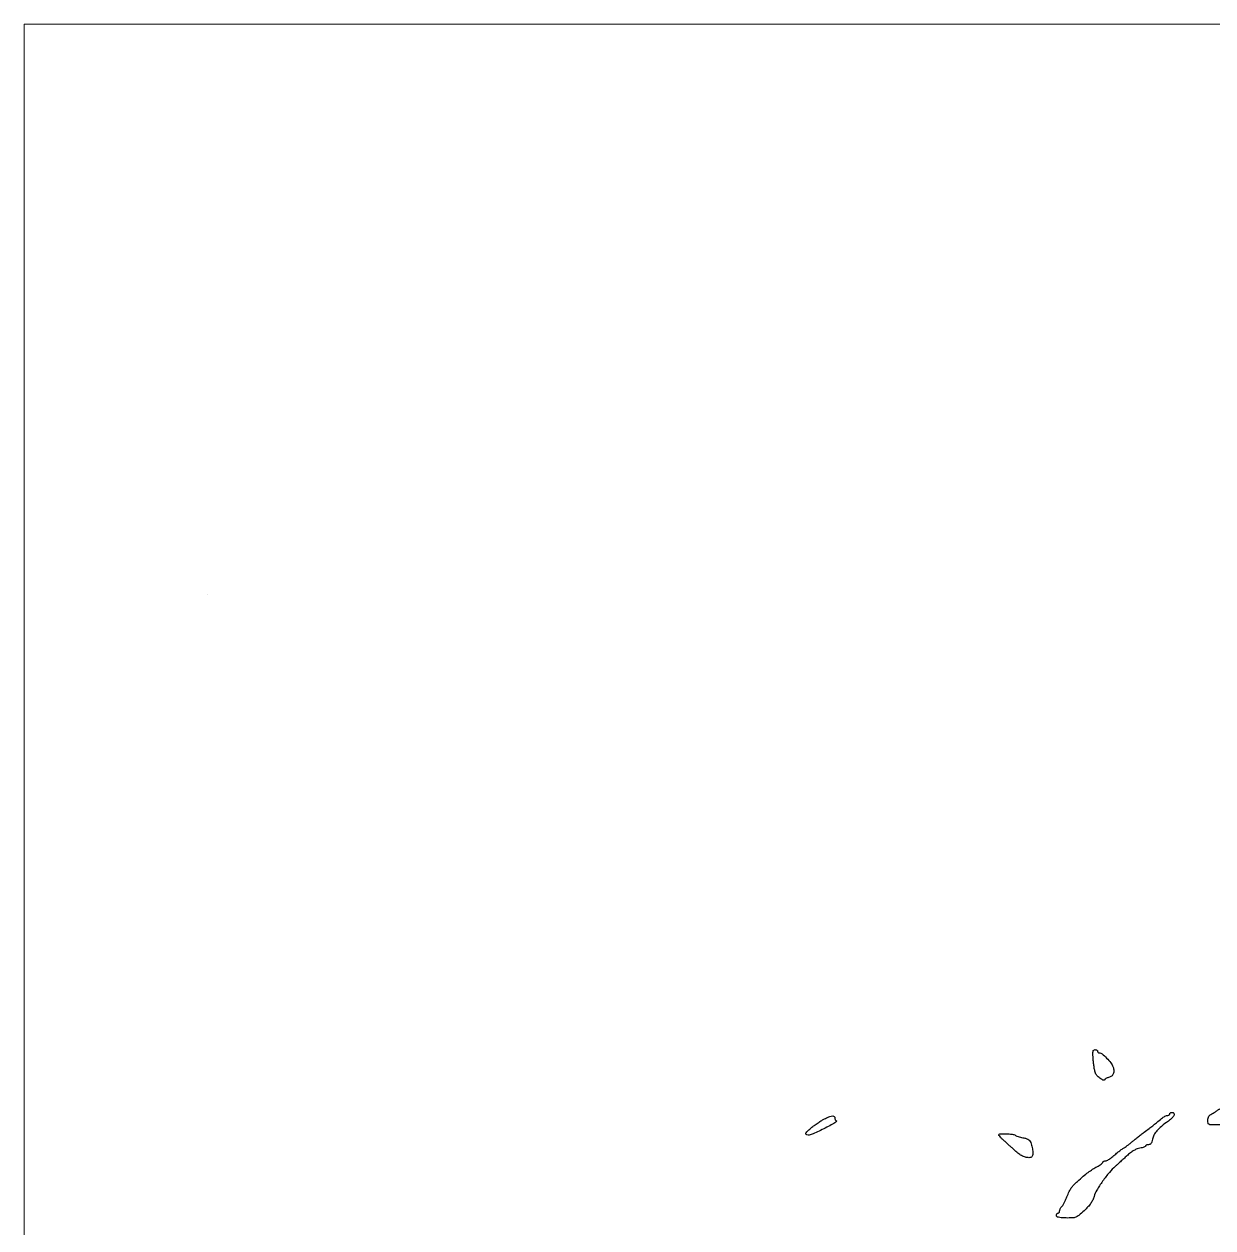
# Model space of a CAD drawing. Header units: millimetres. Extents: x -15 to 210, y 57 to 241.
# Drawn here: x -14.9 to 81.6, y 142.9 to 240.5 of the extents above; entities that cross this region are included whole.
import ezdxf

# ---------------------------------------------------------------- set-up
doc = ezdxf.new("R2010")
doc.units = ezdxf.units.MM
doc.header["$MEASUREMENT"] = 0
doc.layers.add('Ebene 1', color=7, linetype='Continuous', lineweight=0)

msp = doc.modelspace()

# ---------------------------------------------------------------- linework, layer by layer
at = {"layer": 'Ebene 1', "color": 18, "lineweight": 35, "true_color": 0x000000}
msp.add_line((0, 194.266), (0, 194.266), dxfattribs=at)
at = {"layer": 'Ebene 1', "color": 18, "lineweight": 0, "true_color": 0x000000}
msp.add_open_spline([(-14.877, 240.516), (60.05, 240.516), (134.976, 240.516), (209.903, 240.516), (209.903, 179.185), (209.903, 117.854), (209.903, 56.523), (134.976, 56.523), (60.05, 56.523), (-14.877, 56.523), (-14.877, 117.854), (-14.877, 179.185), (-14.877, 240.516)], degree=3, knots=[0, 0, 0, 0, 1, 1, 1, 2, 2, 2, 3, 3, 3, 4, 4, 4, 4], dxfattribs=at)
at = {"layer": 'Ebene 1', "color": 18, "lineweight": 25, "true_color": 0x000000}
for points, knots in [([(92.849, 162.642), (92.835, 162.628), (92.823, 162.612), (92.813, 162.595), (92.801, 162.573), (92.791, 162.549), (92.783, 162.526), (92.774, 162.5), (92.766, 162.473), (92.761, 162.447), (92.756, 162.421), (92.753, 162.396), (92.753, 162.37), (92.75, 162.26), (92.714, 162.154), (92.65, 162.065), (92.492, 161.847), (92.328, 161.634), (92.158, 161.425), (91.988, 161.216), (91.811, 161.013), (91.626, 160.816), (91.517, 160.7), (91.391, 160.602), (91.252, 160.525), (91.153, 160.47), (91.058, 160.408), (90.968, 160.339), (90.857, 160.253), (90.749, 160.162), (90.646, 160.068), (90.503, 159.937), (90.363, 159.803), (90.228, 159.665), (90.022, 159.456), (89.819, 159.246), (89.617, 159.034), (89.415, 158.821), (89.207, 158.614), (88.994, 158.413), (88.675, 158.111), (88.354, 157.812), (88.03, 157.516), (87.678, 157.195), (87.326, 156.874), (86.973, 156.553), (86.942, 156.524), (86.9, 156.508), (86.857, 156.509), (86.817, 156.51), (86.779, 156.497), (86.748, 156.473), (86.615, 156.365), (86.482, 156.256), (86.35, 156.146), (86.22, 156.037), (86.092, 155.925), (85.966, 155.811), (85.873, 155.726), (85.785, 155.636), (85.701, 155.542), (85.547, 155.37), (85.387, 155.204), (85.22, 155.044), (84.934, 154.768), (84.645, 154.495), (84.354, 154.223), (84.034, 153.926), (83.715, 153.628), (83.394, 153.332), (83.364, 153.304), (83.325, 153.289), (83.284, 153.29), (83.262, 153.29), (83.241, 153.284), (83.223, 153.272), (83.18, 153.244), (83.137, 153.214), (83.095, 153.182), (83.044, 153.144), (82.994, 153.104), (82.946, 153.063), (82.893, 153.016), (82.84, 152.969), (82.789, 152.92), (82.738, 152.871), (82.684, 152.823), (82.628, 152.778), (82.575, 152.736), (82.52, 152.696), (82.463, 152.659), (82.416, 152.628), (82.367, 152.599), (82.317, 152.573), (82.289, 152.559), (82.258, 152.551), (82.226, 152.552), (82.2, 152.553), (82.174, 152.55), (82.148, 152.544), (82.118, 152.536), (82.089, 152.526), (82.06, 152.514), (82.03, 152.502), (82.002, 152.487), (81.975, 152.47), (81.95, 152.455), (81.927, 152.438), (81.906, 152.418), (81.883, 152.395), (81.857, 152.374), (81.83, 152.355), (81.793, 152.328), (81.755, 152.303), (81.716, 152.278), (81.674, 152.252), (81.631, 152.227), (81.588, 152.202), (81.547, 152.18), (81.505, 152.158), (81.462, 152.138), (81.413, 152.115), (81.367, 152.086), (81.325, 152.052), (81.287, 152.021), (81.256, 151.984), (81.231, 151.942), (81.205, 151.899), (81.186, 151.851), (81.176, 151.802), (81.163, 151.742), (81.156, 151.681), (81.155, 151.621), (81.153, 151.544), (81.157, 151.468), (81.167, 151.392), (81.173, 151.351), (81.196, 151.315), (81.231, 151.293), (81.274, 151.267), (81.322, 151.252), (81.372, 151.25), (81.506, 151.244), (81.639, 151.24), (81.773, 151.239), (81.857, 151.239), (81.941, 151.241), (82.024, 151.248), (82.096, 151.253), (82.167, 151.263), (82.237, 151.278), (82.29, 151.289), (82.343, 151.305), (82.395, 151.324), (82.422, 151.334), (82.443, 151.355), (82.453, 151.383), (82.46, 151.403), (82.47, 151.422), (82.482, 151.439), (82.495, 151.457), (82.509, 151.473), (82.526, 151.486), (82.541, 151.499), (82.558, 151.51), (82.576, 151.518), (82.591, 151.525), (82.608, 151.528), (82.625, 151.528), (82.65, 151.527), (82.674, 151.532), (82.697, 151.542), (82.751, 151.565), (82.805, 151.59), (82.859, 151.616), (82.923, 151.647), (82.987, 151.68), (83.049, 151.714), (83.118, 151.752), (83.186, 151.791), (83.253, 151.831), (83.321, 151.872), (83.389, 151.911), (83.458, 151.948), (83.521, 151.983), (83.585, 152.015), (83.651, 152.046), (83.705, 152.072), (83.759, 152.096), (83.815, 152.12), (83.839, 152.13), (83.865, 152.135), (83.891, 152.134), (83.968, 152.132), (84.045, 152.146), (84.118, 152.173), (84.264, 152.228), (84.408, 152.287), (84.551, 152.35), (84.697, 152.415), (84.843, 152.482), (84.988, 152.552), (85.024, 152.57), (85.047, 152.606), (85.048, 152.646), (85.048, 152.659), (85.052, 152.672), (85.06, 152.683), (85.068, 152.695), (85.078, 152.705), (85.09, 152.713), (85.104, 152.723), (85.12, 152.729), (85.136, 152.734), (85.154, 152.738), (85.172, 152.74), (85.19, 152.74), (85.294, 152.737), (85.397, 152.756), (85.494, 152.795), (85.753, 152.898), (86.009, 153.006), (86.264, 153.117), (86.517, 153.227), (86.767, 153.342), (87.016, 153.462), (87.132, 153.518), (87.239, 153.59), (87.335, 153.677), (87.366, 153.705), (87.398, 153.732), (87.431, 153.759), (87.486, 153.802), (87.54, 153.844), (87.596, 153.887), (87.659, 153.935), (87.722, 153.983), (87.786, 154.03), (87.851, 154.077), (87.915, 154.124), (87.98, 154.17), (88.047, 154.218), (88.114, 154.267), (88.18, 154.316), (88.25, 154.368), (88.32, 154.421), (88.39, 154.474), (88.453, 154.523), (88.517, 154.572), (88.58, 154.622), (88.624, 154.658), (88.668, 154.694), (88.711, 154.732), (88.754, 154.769), (88.798, 154.803), (88.844, 154.836), (88.907, 154.881), (88.971, 154.924), (89.036, 154.966), (89.106, 155.012), (89.177, 155.056), (89.248, 155.099), (89.315, 155.139), (89.383, 155.178), (89.452, 155.215), (89.514, 155.248), (89.576, 155.283), (89.636, 155.32), (89.69, 155.352), (89.742, 155.386), (89.793, 155.423), (89.833, 155.452), (89.873, 155.483), (89.912, 155.515), (89.927, 155.526), (89.935, 155.544), (89.935, 155.562), (89.936, 155.578), (89.943, 155.592), (89.956, 155.601), (89.98, 155.618), (90.005, 155.633), (90.031, 155.647), (90.064, 155.664), (90.099, 155.678), (90.134, 155.69), (90.174, 155.703), (90.215, 155.715), (90.256, 155.724), (90.298, 155.734), (90.339, 155.746), (90.379, 155.761), (90.415, 155.775), (90.449, 155.792), (90.482, 155.812), (90.509, 155.828), (90.533, 155.847), (90.555, 155.868), (90.569, 155.882), (90.578, 155.901), (90.578, 155.921), (90.578, 155.938), (90.584, 155.955), (90.595, 155.968), (90.607, 155.984), (90.623, 155.998), (90.64, 156.008), (90.661, 156.02), (90.684, 156.028), (90.707, 156.033), (90.733, 156.039), (90.759, 156.042), (90.786, 156.041), (90.825, 156.04), (90.865, 156.048), (90.901, 156.064), (90.973, 156.096), (91.044, 156.13), (91.114, 156.166), (91.198, 156.21), (91.281, 156.257), (91.362, 156.307), (91.448, 156.36), (91.533, 156.416), (91.616, 156.474), (91.726, 156.551), (91.832, 156.632), (91.935, 156.717), (92.008, 156.777), (92.074, 156.844), (92.133, 156.918), (92.182, 156.981), (92.223, 157.05), (92.254, 157.125), (92.288, 157.206), (92.314, 157.291), (92.33, 157.378), (92.345, 157.454), (92.361, 157.53), (92.378, 157.605), (92.402, 157.708), (92.426, 157.809), (92.452, 157.911), (92.479, 158.021), (92.507, 158.13), (92.536, 158.238), (92.563, 158.339), (92.59, 158.438), (92.619, 158.538), (92.648, 158.639), (92.677, 158.74), (92.706, 158.84), (92.739, 158.952), (92.771, 159.064), (92.803, 159.176), (92.833, 159.282), (92.864, 159.388), (92.894, 159.494), (92.917, 159.574), (92.94, 159.655), (92.963, 159.736), (92.999, 159.861), (93.038, 159.985), (93.079, 160.108), (93.118, 160.221), (93.159, 160.333), (93.204, 160.444), (93.254, 160.564), (93.306, 160.683), (93.362, 160.801), (93.433, 160.95), (93.506, 161.098), (93.581, 161.245), (93.61, 161.303), (93.634, 161.363), (93.652, 161.426), (93.674, 161.503), (93.692, 161.581), (93.707, 161.66), (93.722, 161.742), (93.732, 161.825), (93.739, 161.907), (93.745, 161.981), (93.746, 162.056), (93.741, 162.13), (93.735, 162.229), (93.725, 162.327), (93.711, 162.426), (93.704, 162.476), (93.685, 162.524), (93.654, 162.564), (93.627, 162.601), (93.588, 162.627), (93.544, 162.64), (93.473, 162.661), (93.4, 162.675), (93.326, 162.684), (93.275, 162.69), (93.224, 162.694), (93.172, 162.695), (93.124, 162.697), (93.076, 162.695), (93.028, 162.691), (92.988, 162.687), (92.948, 162.682), (92.909, 162.673), (92.887, 162.669), (92.866, 162.658), (92.849, 162.642)], [0, 0, 0, 0, 1, 1, 1, 2, 2, 2, 3, 3, 3, 4, 4, 4, 5, 5, 5, 6, 6, 6, 7, 7, 7, 8, 8, 8, 9, 9, 9, 10, 10, 10, 11, 11, 11, 12, 12, 12, 13, 13, 13, 14, 14, 14, 15, 15, 15, 16, 16, 16, 17, 17, 17, 18, 18, 18, 19, 19, 19, 20, 20, 20, 21, 21, 21, 22, 22, 22, 23, 23, 23, 24, 24, 24, 25, 25, 25, 26, 26, 26, 27, 27, 27, 28, 28, 28, 29, 29, 29, 30, 30, 30, 31, 31, 31, 32, 32, 32, 33, 33, 33, 34, 34, 34, 35, 35, 35, 36, 36, 36, 37, 37, 37, 38, 38, 38, 39, 39, 39, 40, 40, 40, 41, 41, 41, 42, 42, 42, 43, 43, 43, 44, 44, 44, 45, 45, 45, 46, 46, 46, 47, 47, 47, 48, 48, 48, 49, 49, 49, 50, 50, 50, 51, 51, 51, 52, 52, 52, 53, 53, 53, 54, 54, 54, 55, 55, 55, 56, 56, 56, 57, 57, 57, 58, 58, 58, 59, 59, 59, 60, 60, 60, 61, 61, 61, 62, 62, 62, 63, 63, 63, 64, 64, 64, 65, 65, 65, 66, 66, 66, 67, 67, 67, 68, 68, 68, 69, 69, 69, 70, 70, 70, 71, 71, 71, 72, 72, 72, 73, 73, 73, 74, 74, 74, 75, 75, 75, 76, 76, 76, 77, 77, 77, 78, 78, 78, 79, 79, 79, 80, 80, 80, 81, 81, 81, 82, 82, 82, 83, 83, 83, 84, 84, 84, 85, 85, 85, 86, 86, 86, 87, 87, 87, 88, 88, 88, 89, 89, 89, 90, 90, 90, 91, 91, 91, 92, 92, 92, 93, 93, 93, 94, 94, 94, 95, 95, 95, 96, 96, 96, 97, 97, 97, 98, 98, 98, 99, 99, 99, 100, 100, 100, 101, 101, 101, 102, 102, 102, 103, 103, 103, 104, 104, 104, 105, 105, 105, 106, 106, 106, 107, 107, 107, 108, 108, 108, 109, 109, 109, 110, 110, 110, 111, 111, 111, 112, 112, 112, 113, 113, 113, 114, 114, 114, 115, 115, 115, 116, 116, 116, 117, 117, 117, 118, 118, 118, 119, 119, 119, 120, 120, 120, 121, 121, 121, 122, 122, 122, 123, 123, 123, 124, 124, 124, 125, 125, 125, 126, 126, 126, 127, 127, 127, 128, 128, 128, 129, 129, 129, 130, 130, 130, 131, 131, 131, 132, 132, 132, 133, 133, 133, 134, 134, 134, 135, 135, 135, 136, 136, 136, 136]), ([(71.849, 156.548), (71.857, 156.438), (71.867, 156.327), (71.881, 156.217), (71.894, 156.107), (71.91, 155.998), (71.928, 155.889), (71.944, 155.793), (71.963, 155.699), (71.984, 155.604), (71.997, 155.546), (72.015, 155.489), (72.039, 155.434), (72.075, 155.35), (72.126, 155.274), (72.191, 155.21), (72.274, 155.128), (72.364, 155.053), (72.46, 154.987), (72.536, 154.935), (72.617, 154.892), (72.703, 154.86), (72.736, 154.848), (72.773, 154.865), (72.785, 154.898), (72.788, 154.904), (72.789, 154.911), (72.789, 154.918), (72.79, 154.935), (72.797, 154.951), (72.811, 154.962), (72.833, 154.981), (72.857, 154.997), (72.882, 155.011), (72.914, 155.028), (72.948, 155.044), (72.983, 155.056), (73.022, 155.07), (73.062, 155.081), (73.102, 155.09), (73.185, 155.109), (73.264, 155.146), (73.332, 155.198), (73.396, 155.247), (73.446, 155.312), (73.478, 155.386), (73.512, 155.466), (73.527, 155.553), (73.523, 155.641), (73.517, 155.741), (73.497, 155.841), (73.462, 155.935), (73.418, 156.056), (73.356, 156.17), (73.278, 156.273), (73.174, 156.41), (73.061, 156.542), (72.94, 156.665), (72.824, 156.784), (72.702, 156.895), (72.574, 157), (72.507, 157.055), (72.423, 157.086), (72.336, 157.088), (72.318, 157.088), (72.301, 157.092), (72.285, 157.099), (72.27, 157.105), (72.255, 157.115), (72.243, 157.127), (72.231, 157.139), (72.222, 157.153), (72.215, 157.169), (72.209, 157.184), (72.206, 157.201), (72.206, 157.218), (72.207, 157.235), (72.201, 157.252), (72.191, 157.266), (72.179, 157.283), (72.164, 157.297), (72.147, 157.309), (72.126, 157.322), (72.104, 157.332), (72.08, 157.338), (72.054, 157.345), (72.027, 157.348), (72, 157.349), (71.962, 157.35), (71.925, 157.336), (71.896, 157.311), (71.867, 157.285), (71.846, 157.249), (71.839, 157.21), (71.826, 157.141), (71.821, 157.07), (71.824, 157), (71.83, 156.849), (71.838, 156.699), (71.849, 156.548)], [0, 0, 0, 0, 1, 1, 1, 2, 2, 2, 3, 3, 3, 4, 4, 4, 5, 5, 5, 6, 6, 6, 7, 7, 7, 8, 8, 8, 9, 9, 9, 10, 10, 10, 11, 11, 11, 12, 12, 12, 13, 13, 13, 14, 14, 14, 15, 15, 15, 16, 16, 16, 17, 17, 17, 18, 18, 18, 19, 19, 19, 20, 20, 20, 21, 21, 21, 22, 22, 22, 23, 23, 23, 24, 24, 24, 25, 25, 25, 26, 26, 26, 27, 27, 27, 28, 28, 28, 29, 29, 29, 30, 30, 30, 31, 31, 31, 32, 32, 32, 33, 33, 33, 33]), ([(50.122, 151.774), (50.046, 151.74), (49.973, 151.702), (49.902, 151.659), (49.804, 151.6), (49.708, 151.539), (49.613, 151.475), (49.509, 151.406), (49.407, 151.335), (49.307, 151.262), (49.213, 151.193), (49.122, 151.122), (49.032, 151.048), (48.918, 150.954), (48.805, 150.859), (48.694, 150.762), (48.643, 150.717), (48.598, 150.666), (48.56, 150.61), (48.54, 150.581), (48.536, 150.545), (48.548, 150.513), (48.56, 150.479), (48.586, 150.452), (48.619, 150.439), (48.683, 150.413), (48.752, 150.407), (48.819, 150.421), (48.923, 150.444), (49.024, 150.475), (49.122, 150.515), (49.29, 150.582), (49.454, 150.656), (49.615, 150.737), (49.946, 150.903), (50.275, 151.071), (50.604, 151.24), (50.673, 151.276), (50.741, 151.314), (50.808, 151.354), (50.859, 151.385), (50.909, 151.419), (50.956, 151.457), (50.985, 151.48), (51.012, 151.507), (51.035, 151.536), (51.044, 151.547), (51.042, 151.563), (51.031, 151.571), (51.029, 151.573), (51.026, 151.574), (51.024, 151.575), (51.005, 151.582), (50.987, 151.593), (50.972, 151.607), (50.956, 151.624), (50.941, 151.642), (50.93, 151.662), (50.917, 151.684), (50.908, 151.707), (50.901, 151.731), (50.895, 151.755), (50.892, 151.779), (50.893, 151.804), (50.894, 151.849), (50.876, 151.893), (50.843, 151.925), (50.81, 151.957), (50.766, 151.974), (50.72, 151.972), (50.642, 151.969), (50.565, 151.954), (50.492, 151.927), (50.367, 151.88), (50.243, 151.829), (50.122, 151.774)], [0, 0, 0, 0, 1, 1, 1, 2, 2, 2, 3, 3, 3, 4, 4, 4, 5, 5, 5, 6, 6, 6, 7, 7, 7, 8, 8, 8, 9, 9, 9, 10, 10, 10, 11, 11, 11, 12, 12, 12, 13, 13, 13, 14, 14, 14, 15, 15, 15, 16, 16, 16, 17, 17, 17, 18, 18, 18, 19, 19, 19, 20, 20, 20, 21, 21, 21, 22, 22, 22, 23, 23, 23, 24, 24, 24, 25, 25, 25, 25]), ([(78.057, 152.138), (78.057, 152.121), (78.052, 152.104), (78.043, 152.09), (78.033, 152.074), (78.02, 152.06), (78.005, 152.049), (77.988, 152.037), (77.969, 152.028), (77.949, 152.023), (77.928, 152.017), (77.905, 152.014), (77.883, 152.015), (77.854, 152.015), (77.825, 152.01), (77.797, 151.999), (77.754, 151.983), (77.712, 151.964), (77.671, 151.943), (77.624, 151.918), (77.578, 151.891), (77.533, 151.861), (77.488, 151.831), (77.444, 151.798), (77.402, 151.764), (77.263, 151.65), (77.123, 151.536), (76.983, 151.423), (76.882, 151.341), (76.78, 151.26), (76.677, 151.179), (76.578, 151.102), (76.479, 151.026), (76.379, 150.951), (76.251, 150.854), (76.122, 150.757), (75.993, 150.662), (75.908, 150.598), (75.824, 150.534), (75.74, 150.47), (75.645, 150.396), (75.55, 150.323), (75.457, 150.248), (75.366, 150.177), (75.277, 150.105), (75.188, 150.032), (75.118, 149.976), (75.049, 149.918), (74.981, 149.859), (74.922, 149.808), (74.862, 149.758), (74.801, 149.709), (74.741, 149.66), (74.679, 149.612), (74.617, 149.565), (74.564, 149.525), (74.509, 149.485), (74.454, 149.445), (74.421, 149.422), (74.386, 149.4), (74.35, 149.381), (74.317, 149.363), (74.285, 149.344), (74.255, 149.324), (74.212, 149.297), (74.17, 149.268), (74.129, 149.24), (74.084, 149.208), (74.04, 149.176), (73.997, 149.144), (73.957, 149.113), (73.917, 149.082), (73.878, 149.05), (73.836, 149.015), (73.793, 148.981), (73.751, 148.946), (73.699, 148.903), (73.646, 148.86), (73.594, 148.817), (73.54, 148.773), (73.487, 148.729), (73.433, 148.685), (73.387, 148.647), (73.341, 148.61), (73.294, 148.572), (73.252, 148.537), (73.208, 148.505), (73.163, 148.474), (73.118, 148.445), (73.072, 148.418), (73.025, 148.393), (72.984, 148.372), (72.942, 148.353), (72.899, 148.336), (72.872, 148.325), (72.842, 148.32), (72.813, 148.321), (72.791, 148.321), (72.769, 148.319), (72.747, 148.315), (72.728, 148.31), (72.709, 148.303), (72.691, 148.293), (72.677, 148.285), (72.664, 148.274), (72.654, 148.26), (72.645, 148.249), (72.64, 148.235), (72.64, 148.221), (72.639, 148.201), (72.63, 148.181), (72.615, 148.168), (72.576, 148.134), (72.537, 148.102), (72.497, 148.071), (72.446, 148.033), (72.394, 147.998), (72.34, 147.964), (72.28, 147.927), (72.218, 147.891), (72.156, 147.857), (72.035, 147.791), (71.918, 147.721), (71.803, 147.647), (71.681, 147.567), (71.561, 147.483), (71.444, 147.395), (71.309, 147.293), (71.176, 147.188), (71.047, 147.078), (70.887, 146.944), (70.73, 146.807), (70.575, 146.667), (70.467, 146.571), (70.363, 146.471), (70.262, 146.368), (70.19, 146.295), (70.125, 146.215), (70.067, 146.13), (70.007, 146.041), (69.954, 145.947), (69.909, 145.85), (69.841, 145.703), (69.776, 145.554), (69.716, 145.404), (69.682, 145.32), (69.645, 145.236), (69.607, 145.153), (69.57, 145.072), (69.53, 144.993), (69.488, 144.915), (69.453, 144.848), (69.415, 144.782), (69.376, 144.717), (69.354, 144.68), (69.327, 144.645), (69.296, 144.615), (69.272, 144.592), (69.251, 144.566), (69.232, 144.539), (69.211, 144.509), (69.193, 144.478), (69.177, 144.446), (69.162, 144.415), (69.149, 144.384), (69.139, 144.351), (69.13, 144.325), (69.126, 144.298), (69.125, 144.27), (69.124, 144.247), (69.121, 144.223), (69.114, 144.201), (69.108, 144.18), (69.098, 144.16), (69.085, 144.143), (69.074, 144.127), (69.059, 144.114), (69.043, 144.104), (69.028, 144.096), (69.011, 144.091), (68.994, 144.092), (68.977, 144.092), (68.96, 144.087), (68.945, 144.078), (68.929, 144.067), (68.915, 144.054), (68.903, 144.038), (68.89, 144.019), (68.88, 143.998), (68.874, 143.977), (68.867, 143.953), (68.864, 143.929), (68.863, 143.904), (68.862, 143.868), (68.878, 143.834), (68.905, 143.811), (68.94, 143.782), (68.98, 143.761), (69.023, 143.75), (69.097, 143.73), (69.172, 143.718), (69.248, 143.713), (69.383, 143.705), (69.517, 143.699), (69.652, 143.696), (69.819, 143.693), (69.987, 143.695), (70.154, 143.702), (70.248, 143.706), (70.34, 143.726), (70.427, 143.762), (70.517, 143.798), (70.601, 143.849), (70.677, 143.911), (70.823, 144.032), (70.966, 144.157), (71.106, 144.285), (71.215, 144.386), (71.321, 144.49), (71.422, 144.599), (71.505, 144.687), (71.581, 144.78), (71.65, 144.879), (71.711, 144.965), (71.765, 145.057), (71.81, 145.152), (71.855, 145.245), (71.891, 145.342), (71.919, 145.441), (71.967, 145.617), (72.04, 145.786), (72.134, 145.942), (72.284, 146.192), (72.443, 146.436), (72.611, 146.674), (72.785, 146.921), (72.969, 147.161), (73.161, 147.394), (73.309, 147.573), (73.472, 147.74), (73.648, 147.893), (73.703, 147.941), (73.758, 147.99), (73.813, 148.039), (73.894, 148.111), (73.975, 148.184), (74.055, 148.257), (74.145, 148.338), (74.234, 148.419), (74.324, 148.5), (74.41, 148.578), (74.495, 148.657), (74.581, 148.736), (74.676, 148.823), (74.774, 148.906), (74.876, 148.986), (74.964, 149.054), (75.055, 149.116), (75.151, 149.172), (75.233, 149.221), (75.318, 149.262), (75.406, 149.298), (75.482, 149.328), (75.561, 149.349), (75.642, 149.36), (75.7, 149.368), (75.758, 149.379), (75.815, 149.392), (75.865, 149.404), (75.913, 149.419), (75.961, 149.437), (75.998, 149.451), (76.033, 149.467), (76.067, 149.487), (76.084, 149.496), (76.095, 149.514), (76.095, 149.533), (76.096, 149.549), (76.102, 149.564), (76.114, 149.575), (76.13, 149.589), (76.147, 149.601), (76.167, 149.609), (76.191, 149.62), (76.217, 149.628), (76.244, 149.632), (76.274, 149.637), (76.304, 149.639), (76.335, 149.638), (76.374, 149.637), (76.414, 149.646), (76.449, 149.662), (76.484, 149.679), (76.514, 149.704), (76.537, 149.735), (76.566, 149.775), (76.588, 149.82), (76.603, 149.867), (76.624, 149.936), (76.641, 150.006), (76.654, 150.077), (76.677, 150.197), (76.718, 150.312), (76.776, 150.419), (76.843, 150.54), (76.923, 150.654), (77.014, 150.759), (77.13, 150.891), (77.256, 151.014), (77.391, 151.126), (77.572, 151.276), (77.758, 151.42), (77.949, 151.557), (78.057, 151.635), (78.159, 151.72), (78.255, 151.813), (78.322, 151.877), (78.376, 151.954), (78.413, 152.04), (78.434, 152.089), (78.426, 152.145), (78.394, 152.188), (78.359, 152.232), (78.307, 152.259), (78.25, 152.26), (78.226, 152.261), (78.201, 152.258), (78.177, 152.252), (78.155, 152.247), (78.134, 152.238), (78.115, 152.226), (78.098, 152.215), (78.084, 152.202), (78.073, 152.186), (78.063, 152.172), (78.057, 152.155), (78.057, 152.138)], [0, 0, 0, 0, 1, 1, 1, 2, 2, 2, 3, 3, 3, 4, 4, 4, 5, 5, 5, 6, 6, 6, 7, 7, 7, 8, 8, 8, 9, 9, 9, 10, 10, 10, 11, 11, 11, 12, 12, 12, 13, 13, 13, 14, 14, 14, 15, 15, 15, 16, 16, 16, 17, 17, 17, 18, 18, 18, 19, 19, 19, 20, 20, 20, 21, 21, 21, 22, 22, 22, 23, 23, 23, 24, 24, 24, 25, 25, 25, 26, 26, 26, 27, 27, 27, 28, 28, 28, 29, 29, 29, 30, 30, 30, 31, 31, 31, 32, 32, 32, 33, 33, 33, 34, 34, 34, 35, 35, 35, 36, 36, 36, 37, 37, 37, 38, 38, 38, 39, 39, 39, 40, 40, 40, 41, 41, 41, 42, 42, 42, 43, 43, 43, 44, 44, 44, 45, 45, 45, 46, 46, 46, 47, 47, 47, 48, 48, 48, 49, 49, 49, 50, 50, 50, 51, 51, 51, 52, 52, 52, 53, 53, 53, 54, 54, 54, 55, 55, 55, 56, 56, 56, 57, 57, 57, 58, 58, 58, 59, 59, 59, 60, 60, 60, 61, 61, 61, 62, 62, 62, 63, 63, 63, 64, 64, 64, 65, 65, 65, 66, 66, 66, 67, 67, 67, 68, 68, 68, 69, 69, 69, 70, 70, 70, 71, 71, 71, 72, 72, 72, 73, 73, 73, 74, 74, 74, 75, 75, 75, 76, 76, 76, 77, 77, 77, 78, 78, 78, 79, 79, 79, 80, 80, 80, 81, 81, 81, 82, 82, 82, 83, 83, 83, 84, 84, 84, 85, 85, 85, 86, 86, 86, 87, 87, 87, 88, 88, 88, 89, 89, 89, 90, 90, 90, 91, 91, 91, 92, 92, 92, 93, 93, 93, 94, 94, 94, 95, 95, 95, 96, 96, 96, 97, 97, 97, 98, 98, 98, 99, 99, 99, 100, 100, 100, 101, 101, 101, 102, 102, 102, 103, 103, 103, 104, 104, 104, 105, 105, 105, 106, 106, 106, 107, 107, 107, 108, 108, 108, 109, 109, 109, 110, 110, 110, 111, 111, 111, 112, 112, 112, 112]), ([(64.187, 150.444), (64.186, 150.424), (64.194, 150.403), (64.207, 150.387), (64.244, 150.342), (64.283, 150.298), (64.322, 150.255), (64.371, 150.202), (64.421, 150.15), (64.473, 150.101), (64.531, 150.045), (64.591, 149.991), (64.651, 149.938), (64.719, 149.879), (64.786, 149.819), (64.853, 149.759), (64.926, 149.694), (64.999, 149.627), (65.071, 149.561), (65.139, 149.498), (65.207, 149.435), (65.275, 149.372), (65.325, 149.324), (65.375, 149.276), (65.425, 149.227), (65.522, 149.131), (65.625, 149.041), (65.733, 148.958), (65.831, 148.883), (65.935, 148.816), (66.044, 148.758), (66.141, 148.707), (66.243, 148.664), (66.348, 148.632), (66.441, 148.604), (66.537, 148.588), (66.634, 148.586), (66.687, 148.585), (66.739, 148.589), (66.791, 148.599), (66.826, 148.605), (66.857, 148.623), (66.88, 148.65), (66.906, 148.679), (66.922, 148.714), (66.928, 148.752), (66.938, 148.814), (66.944, 148.878), (66.945, 148.941), (66.946, 148.996), (66.944, 149.052), (66.939, 149.108), (66.933, 149.177), (66.924, 149.245), (66.913, 149.313), (66.902, 149.383), (66.888, 149.453), (66.873, 149.522), (66.86, 149.583), (66.843, 149.642), (66.824, 149.701), (66.801, 149.773), (66.772, 149.842), (66.737, 149.908), (66.71, 149.958), (66.674, 150.003), (66.63, 150.038), (66.584, 150.076), (66.531, 150.105), (66.475, 150.123), (66.396, 150.149), (66.314, 150.169), (66.232, 150.184), (66.167, 150.196), (66.103, 150.21), (66.039, 150.226), (65.973, 150.242), (65.907, 150.261), (65.841, 150.281), (65.783, 150.299), (65.724, 150.318), (65.667, 150.34), (65.627, 150.355), (65.588, 150.373), (65.552, 150.394), (65.466, 150.443), (65.371, 150.475), (65.273, 150.487), (65.107, 150.508), (64.94, 150.522), (64.772, 150.528), (64.606, 150.534), (64.44, 150.535), (64.274, 150.531), (64.226, 150.53), (64.188, 150.492), (64.187, 150.444)], [0, 0, 0, 0, 1, 1, 1, 2, 2, 2, 3, 3, 3, 4, 4, 4, 5, 5, 5, 6, 6, 6, 7, 7, 7, 8, 8, 8, 9, 9, 9, 10, 10, 10, 11, 11, 11, 12, 12, 12, 13, 13, 13, 14, 14, 14, 15, 15, 15, 16, 16, 16, 17, 17, 17, 18, 18, 18, 19, 19, 19, 20, 20, 20, 21, 21, 21, 22, 22, 22, 23, 23, 23, 24, 24, 24, 25, 25, 25, 26, 26, 26, 27, 27, 27, 28, 28, 28, 29, 29, 29, 30, 30, 30, 31, 31, 31, 32, 32, 32, 32])]:
    msp.add_open_spline(points, degree=3, knots=knots, dxfattribs=at)

doc.saveas('drawing.dxf')
